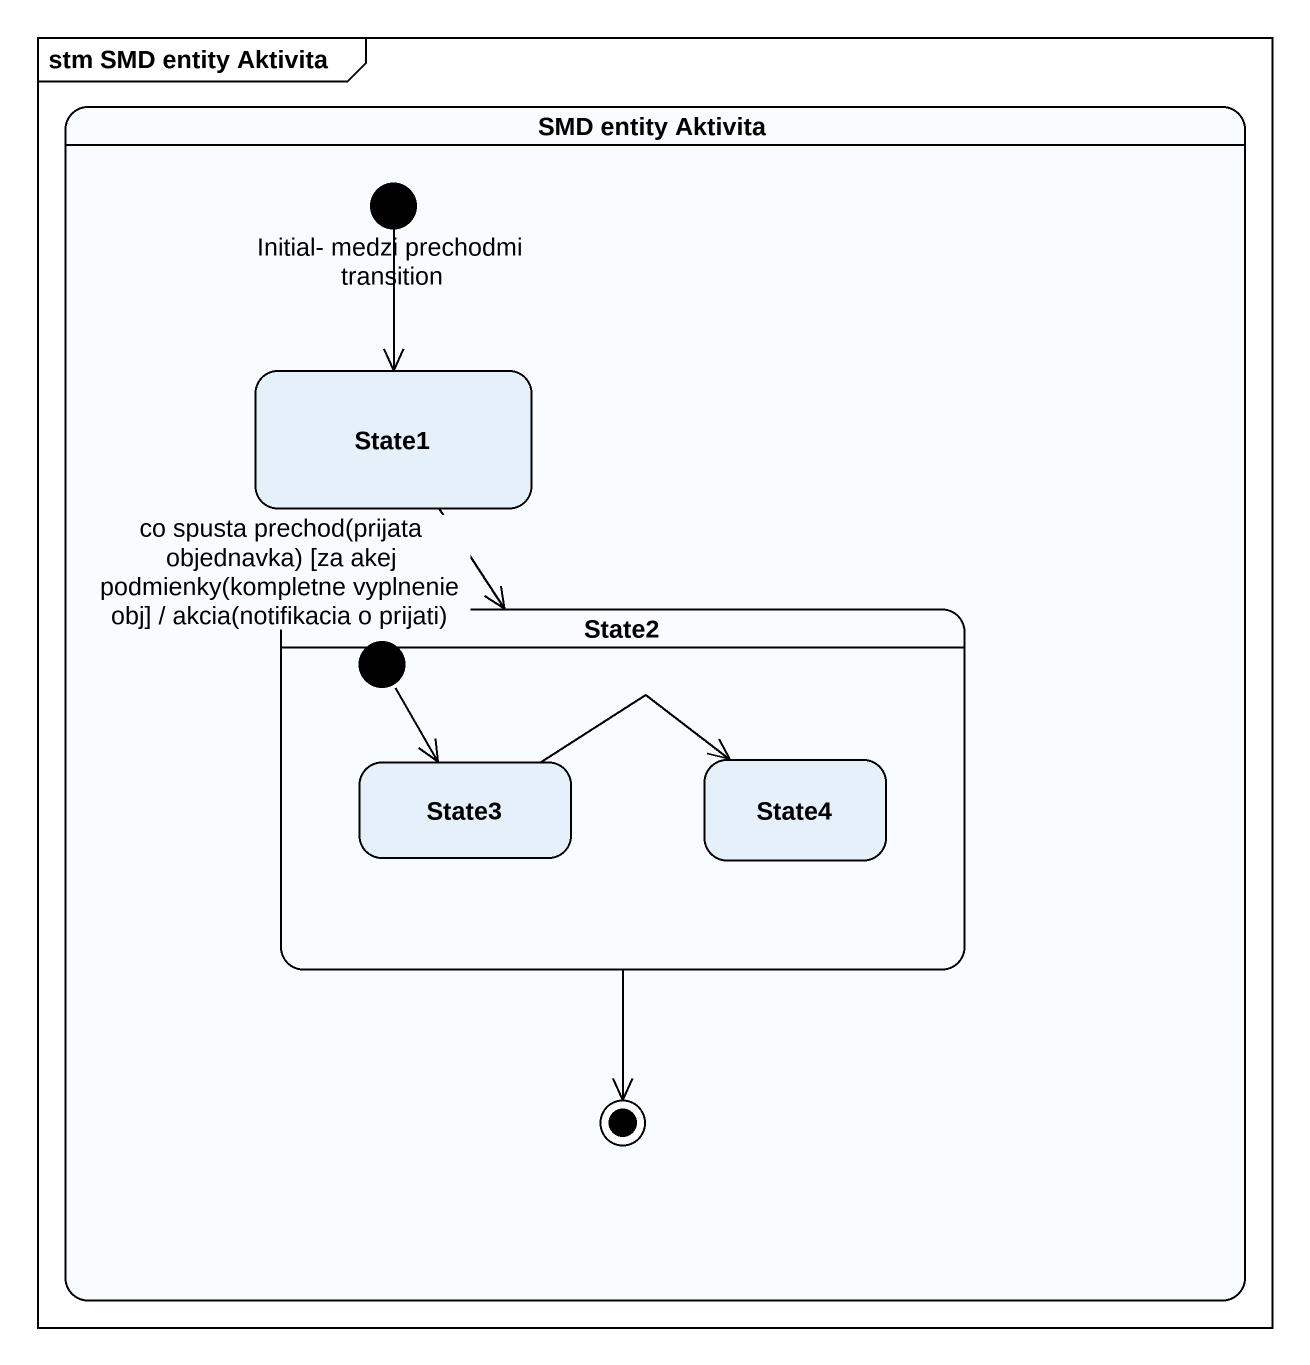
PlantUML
@startuml
mainframe stm SMD entity Aktivita
hide empty description
state "SMD entity Aktivita" as SMD_entity_Aktivita {
  state "Initial- medzi prechodmi transition" as Initial_medzi_prechodmi <<start>>
  state State1
  state State2 {
    state State3
    state State4
    [*] --> State3
  }
  State2 --> [*]
}
Initial_medzi_prechodmi --> State1
State1 --> State2 : co spusta prechod(prijata objednavka) [za akej podmienky(kompletne vyplnenie obj] / akcia(notifikacia o prijati)
State3 -right-> State4
@enduml
